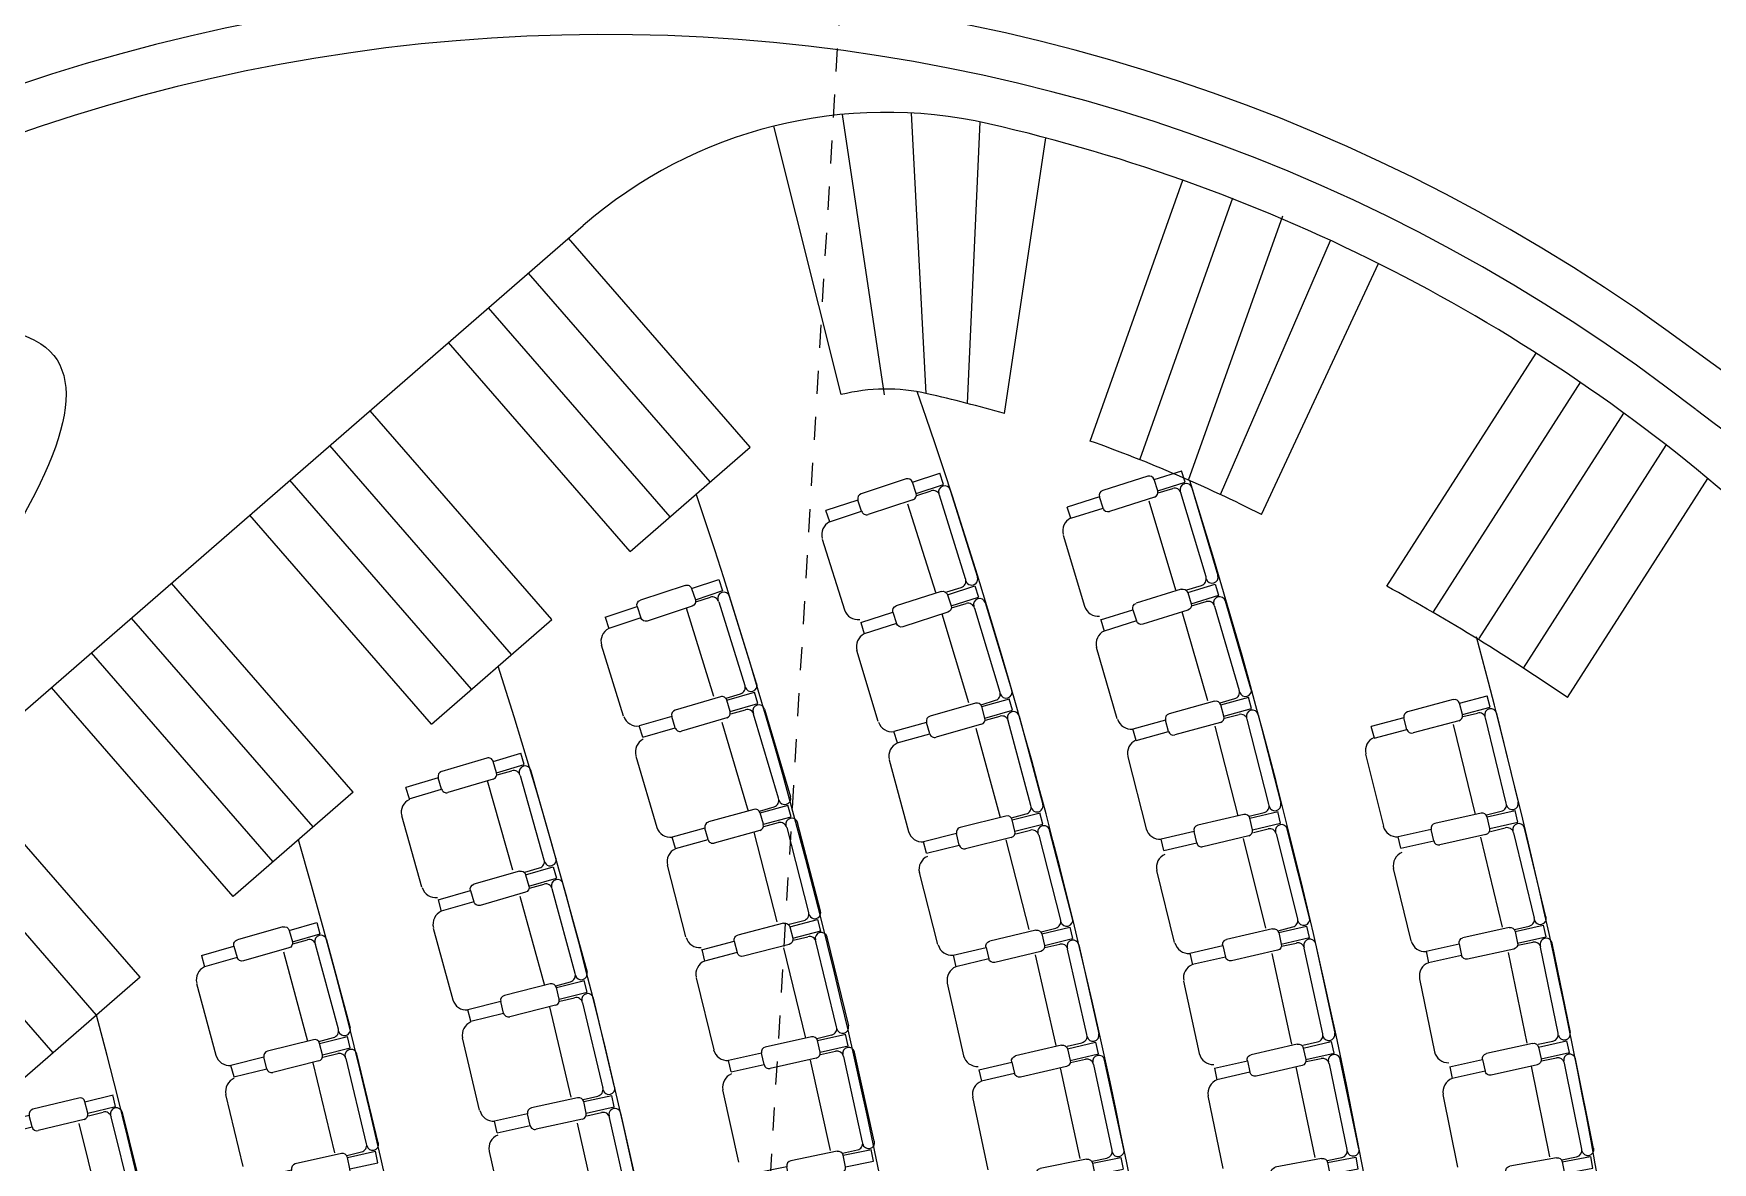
# Model space of a CAD drawing. Header units: millimetres. Extents: x 261 to 423, y 98 to 222.
# Drawn here: x 366.56 to 373.84, y 173.86 to 178.75 of the extents above; entities that cross this region are included whole.
import ezdxf

# ---------------------------------------------------------------- set-up
doc = ezdxf.new("R2010")
doc.units = ezdxf.units.MM
doc.linetypes.add('ACAD_ISO04W100', pattern=[30, 24, -3, 0, -3])
doc.linetypes.add('HIDDEN2', pattern=[0.1875, 0.125, -0.0625])
for name, color, linetype in [('Ejes', 1, 'ACAD_ISO04W100'), ('Escaleras', 4, 'Continuous'), ('MUEBLES', 8, 'Continuous'), ('Muro-Alto', 6, 'Continuous')]:
    doc.layers.add(name, color=color, linetype=linetype)

# ---------------------------------------------------------------- blocks, each defined once
blk = doc.blocks.new('brazo')
for p, q in [((343.0286, 185.848), (343.0277, 185.7968)), ((343.1529, 185.8458), (343.0286, 185.848)), ((343.1529, 185.8458), (343.1521, 185.7946)), ((343.1753, 185.8674), (343.3801, 185.8639)), ((343.4016, 185.8415), (343.4007, 185.7903)), ((343.5479, 185.839), (343.4016, 185.8415)), ((343.5474, 185.839), (343.5475, 185.7877)), ((343.1521, 185.7946), (343.0269, 185.7968)), ((343.1736, 185.7723), (343.3784, 185.7688)), ((343.4007, 185.7903), (343.5475, 185.7878))]:
    blk.add_line(p, q)
for centre, start, end in [((343.1749, 185.8455), 89.00984, 179.00984), ((343.3797, 185.8419), 359.00984, 89.00984), ((343.174, 185.7943), 179.00984, 269.00984), ((343.3788, 185.7907), 269.00984, 359.00984)]:
    blk.add_arc(centre, 0.0219, start, end)

msp = doc.modelspace()

# ---------------------------------------------------------------- linework, layer by layer
msp.add_lwpolyline([(380.0881, 181.8595), (376.9425, 178.2197, 2.112171), (377.1513, 159.6566), (380.2655, 156.095, -0.234719), (364.8112, 150.1681, -0.644366), (364.8539, 187.4846, -0.225992), (380.0881, 181.8595)], format="xyb", close=True)
at = {"color": 1}
for points in [[(373.7674, 177.3739, 0.3298), (364.3832, 177.4309, 0.242623), (360.1593, 168.8076, 0.242623), (364.3832, 160.1842, 0.3298), (373.7674, 160.2412)], [(373.7653, 177.1238, 0.335126), (364.5018, 177.2699, 0.242708), (360.3594, 168.8076, 0.242708), (364.5018, 160.3452, 0.329847), (373.6492, 160.4025)]]:
    msp.add_lwpolyline(points, format="xyb", dxfattribs=at)
at = {"linetype": 'HIDDEN2', "ltscale": 0.1}
msp.add_arc((369.442, 168.8526), 12.5, 21.87584, 337.48619, dxfattribs=at)
for radius in [11.7522, 11.7171, 11.6633, 11.5931, 11.5205, 11.3614, 11.1014]:
    msp.add_arc((369.4593, 168.8076), radius, 45.58274, 314.41726)
at = {"layer": 'Ejes', "ltscale": 0.003}
msp.add_line((369.4588, 168.8068), (370.1717, 180.7858), dxfattribs=at)
at = {"layer": 'Ejes', "ltscale": 0.25}
for centre, radius in [((366.5775, 168.8078), 27.2588), ((366.5828, 168.8056), 19.2588)]:
    msp.add_arc(centre, radius, 266.17724, 93.77465, dxfattribs=at)
at = {"layer": 'Escaleras'}
for p, q in [((370.0666, 178.4037), (370.2491, 177.188)), ((370.4304, 177.1936), (370.3667, 178.4097)), ((370.062, 177.1887), (369.7701, 178.3527)), ((370.663, 178.3713), (370.6088, 177.1503)), ((370.7699, 177.1065), (370.9492, 178.3017)), ((371.141, 176.9875), (371.5426, 178.1183)), ((371.3577, 176.9105), (371.7593, 178.0413)), ((371.5677, 176.8181), (371.976, 177.9643)), ((363.6327, 173.3047), (368.9445, 177.9222)), ((369.6682, 176.9612), (368.8809, 177.8669)), ((371.7067, 176.755), (372.1821, 177.8573)), ((371.8837, 176.6686), (372.3905, 177.7569)), ((369.4946, 176.8103), (368.7073, 177.716)), ((369.321, 176.6594), (368.5337, 177.5651)), ((369.1474, 176.5085), (368.3601, 177.4142)), ((372.4266, 176.358), (373.0735, 177.3687)), ((372.6287, 176.2471), (373.2672, 177.2446)), ((368.8078, 176.2133), (368.0205, 177.119)), ((372.8275, 176.1311), (373.4533, 177.1087)), ((368.6342, 176.0624), (367.8469, 176.9681)), ((369.1474, 176.5085), (369.6682, 176.9612)), ((373.0186, 176.0031), (373.6375, 176.9698)), ((368.4606, 175.9115), (367.6734, 176.8172)), ((373.2097, 175.8749), (373.8178, 176.8249)), ((368.2871, 175.7606), (367.4998, 176.6663)), ((367.9474, 175.4654), (367.1602, 176.3711)), ((367.7738, 175.3145), (366.9866, 176.2202)), ((368.2871, 175.7606), (368.8078, 176.2133)), ((367.6003, 175.1636), (366.813, 176.0693)), ((367.4267, 175.0127), (366.6394, 175.9184)), ((367.024, 174.6627), (366.2367, 175.5683)), ((367.9474, 175.4654), (367.4267, 175.0127)), ((366.8353, 174.4987), (366.0481, 175.4043)), ((366.6467, 174.3347), (365.8594, 175.2403)), ((367.024, 174.6627), (366.458, 174.1706))]:
    msp.add_line(p, q, dxfattribs=at)
for centre, radius, start, end in [((370.2566, 176.4127), 2, 77.15611, 131), ((369.0368, 171.0626), 7.4875, 48.56472, 77.15611), ((370.2566, 176.4127), 0.8, 77.15611, 104.07805), ((346.5355, 168.9293), 25.25, 1.76294, 19.12585), ((369.0368, 171.0626), 6.2875, 73.99953, 77.15611), ((369.0368, 171.0626), 6.2875, 63.07676, 70.44775), ((346.5355, 168.9293), 26.25, 1.69576, 17.48425), ((345.7561, 168.8014), 24.9792, 341.44944, 18.57372), ((368.1034, 168.4741), 8.9914, 55.39588, 61.26177), ((345.693, 168.8194), 28.092, 1.80884, 15.10258), ((346.5355, 168.9293), 23.15, 341.6669, 17.81378), ((345.6898, 168.8076), 22.9455, 343.64839, 16.32904), ((345.6149, 168.8076), 21.9703, 344.96736, 15.0129)]:
    msp.add_arc(centre, radius, start, end, dxfattribs=at)
msp.add_spline([(364.3683, 177.169), (366.5932, 177.4095), (364.7407, 174.4003)], degree=3, dxfattribs=at)
at = {"layer": 'MUEBLES'}
for p, q in [((370.3894, 176.752), (370.4523, 176.7714)), ((370.6016, 176.3895), (370.4877, 176.7524)), ((370.5344, 176.7747), (370.6529, 176.3969)), ((371.3961, 176.7277), (371.5112, 176.3428)), ((371.4359, 176.7635), (371.4991, 176.782)), ((371.6432, 176.3981), (371.5342, 176.7626)), ((371.5812, 176.7842), (371.6946, 176.4048)), ((370.3501, 176.7157), (370.4704, 176.3324)), ((371.024, 176.5794), (371.1162, 176.2711)), ((369.98, 176.5624), (370.0764, 176.2553)), ((371.5604, 176.3428), (371.6235, 176.3617)), ((369.4324, 176.2908), (369.4953, 176.3103)), ((369.5319, 176.291), (369.6447, 175.9278)), ((369.6957, 175.936), (369.5783, 176.3141)), ((370.5196, 176.3331), (370.5824, 176.3528)), ((370.5408, 176.2639), (370.6039, 176.2829)), ((370.801, 175.9067), (370.687, 176.2859)), ((371.581, 176.2729), (371.6443, 176.2913)), ((371.8378, 175.9134), (371.7274, 176.2936)), ((369.5106, 175.8797), (369.3915, 176.2634)), ((370.6154, 175.8521), (370.4997, 176.2369)), ((370.6404, 176.2633), (370.7498, 175.899)), ((371.6517, 175.8605), (371.5397, 176.2463)), ((371.6805, 176.2714), (371.7866, 175.9061)), ((369.119, 175.7952), (369.0236, 176.1026)), ((370.223, 175.7712), (370.1304, 176.0794)), ((371.2586, 175.7832), (371.1689, 176.0923)), ((369.5635, 175.8722), (369.6263, 175.892)), ((370.6682, 175.8441), (370.7312, 175.8634)), ((371.7045, 175.852), (371.7676, 175.8707)), ((369.5842, 175.8042), (369.6474, 175.8226)), ((369.7911, 175.4386), (369.6826, 175.8031)), ((369.7296, 175.8248), (369.8425, 175.4452)), ((370.6871, 175.7778), (370.7508, 175.7946)), ((370.8844, 175.407), (370.7854, 175.7742)), ((370.8329, 175.7946), (370.936, 175.4123)), ((371.7226, 175.7858), (371.7865, 175.8018)), ((371.9155, 175.4126), (371.8209, 175.781)), ((371.8686, 175.8009), (371.9672, 175.4173)), ((372.7556, 175.7929), (372.8196, 175.8083)), ((372.9444, 175.4177), (372.8538, 175.7871)), ((372.9017, 175.8064), (372.9961, 175.4218)), ((369.5444, 175.7685), (369.659, 175.3834)), ((370.6464, 175.7431), (370.751, 175.3552)), ((371.6815, 175.7516), (371.7815, 175.3625)), ((372.7141, 175.7592), (372.8098, 175.369)), ((372.335, 175.6298), (372.4117, 175.3172)), ((368.5713, 175.5403), (368.6347, 175.5582)), ((368.8255, 175.1788), (368.7178, 175.5599)), ((369.1721, 175.6207), (369.2639, 175.3122)), ((370.2704, 175.605), (370.3542, 175.2943)), ((371.3039, 175.618), (371.384, 175.3062)), ((368.639, 175.1273), (368.5297, 175.514)), ((368.6708, 175.538), (368.7742, 175.172)), ((368.2453, 175.053), (368.1578, 175.3627)), ((369.7083, 175.3834), (369.7714, 175.4022)), ((370.8002, 175.3539), (370.8638, 175.3711)), ((371.8307, 175.3606), (371.8945, 175.377)), ((372.8589, 175.3666), (372.9229, 175.3823)), ((369.7843, 174.9023), (369.6845, 175.2915)), ((369.7267, 175.3168), (369.7905, 175.3332)), ((369.8261, 175.3121), (369.9206, 174.9436)), ((369.972, 174.9493), (369.8736, 175.3329)), ((370.8186, 175.284), (370.8824, 175.3004)), ((370.9181, 175.2793), (371.0127, 174.9109)), ((371.0641, 174.9165), (370.9656, 175.3001)), ((371.9031, 174.8751), (371.8062, 175.265)), ((371.8485, 175.29), (371.9124, 175.3059)), ((371.9479, 175.2845), (372.0397, 174.9154)), ((372.0911, 174.9206), (371.9956, 175.3049)), ((372.9278, 174.88), (372.8337, 175.2706)), ((372.8763, 175.2953), (372.9403, 175.3108)), ((372.9756, 175.2892), (373.0647, 174.9194)), ((373.1162, 174.9243), (373.0234, 175.3092)), ((370.8764, 174.8695), (370.7765, 175.2586)), ((368.6917, 175.1185), (368.755, 175.1367)), ((369.389, 174.8375), (369.309, 175.1492)), ((371.5073, 174.8132), (371.4296, 175.1255)), ((372.5316, 174.821), (372.4562, 175.1339)), ((368.7108, 175.0496), (368.7744, 175.0666)), ((368.9092, 174.6794), (368.8091, 175.0464)), ((368.8566, 175.0669), (368.9608, 174.6849)), ((370.4811, 174.8046), (370.401, 175.1163)), ((368.6702, 175.0149), (368.776, 174.6273)), ((369.8368, 174.8922), (369.9005, 174.9089)), ((368.2946, 174.8756), (368.3793, 174.5651)), ((369.8541, 174.8232), (369.9181, 174.8385)), ((370.0003, 174.8365), (370.0941, 174.4518)), ((370.9289, 174.8594), (370.9926, 174.8761)), ((371.9555, 174.8645), (372.0193, 174.8807)), ((372.9802, 174.8691), (373.0441, 174.8849)), ((367.645, 174.7735), (367.7497, 174.3856)), ((367.6857, 174.8081), (367.7494, 174.825)), ((367.8831, 174.4373), (367.784, 174.8046)), ((367.8315, 174.825), (367.9347, 174.4427)), ((369.8126, 174.7896), (369.9078, 174.3992)), ((370.0424, 174.4477), (369.9522, 174.8173)), ((370.903, 174.7593), (370.9918, 174.3675)), ((370.9451, 174.7923), (371.0094, 174.8065)), ((371.1272, 174.4138), (371.0431, 174.7848)), ((371.0915, 174.8032), (371.179, 174.417)), ((371.9286, 174.7651), (372.0133, 174.3724)), ((371.971, 174.7976), (372.0354, 174.8112)), ((372.1492, 174.4172), (372.069, 174.7891)), ((372.1175, 174.807), (372.201, 174.4199)), ((372.9523, 174.7703), (373.0333, 174.3768)), ((372.9951, 174.8024), (373.0596, 174.8154)), ((373.1696, 174.4203), (373.0929, 174.7929)), ((373.1416, 174.8104), (373.2214, 174.4225)), ((367.269, 174.6353), (367.3528, 174.3246)), ((368.8252, 174.6261), (368.8887, 174.6435)), ((369.4333, 174.6605), (369.5096, 174.3478)), ((370.5217, 174.6366), (370.5928, 174.3227)), ((371.546, 174.6463), (371.6139, 174.3317)), ((372.5686, 174.6552), (372.6335, 174.3399)), ((368.8423, 174.5588), (368.9064, 174.5739)), ((368.9415, 174.5521), (369.0286, 174.1819)), ((369.0802, 174.1865), (368.9895, 174.5719)), ((368.8916, 174.1433), (368.7996, 174.5344)), ((367.7989, 174.3843), (367.8624, 174.4015)), ((368.495, 174.0864), (368.4213, 174.3997)), ((369.957, 174.3968), (370.0209, 174.4124)), ((367.8162, 174.3161), (367.8803, 174.3315)), ((368.0558, 173.9448), (367.9634, 174.3299)), ((369.973, 174.3276), (370.0373, 174.3418)), ((370.0722, 174.3195), (370.1538, 173.9479)), ((370.2054, 173.9518), (370.1204, 174.3386)), ((371.0409, 174.3642), (371.1051, 174.3788)), ((372.0624, 174.3686), (372.1268, 174.3825)), ((373.0823, 174.3725), (373.1468, 174.3858)), ((367.8674, 173.9008), (367.7736, 174.2914)), ((367.9156, 174.3099), (368.0043, 173.94)), ((370.0162, 173.9114), (369.9299, 174.3038)), ((371.0973, 173.8771), (371.0133, 174.27)), ((371.0565, 174.2936), (371.1209, 174.3073)), ((371.1556, 174.2849), (371.2352, 173.9129)), ((371.2868, 173.9165), (371.2039, 174.3037)), ((372.1158, 173.8806), (372.0341, 174.274)), ((372.0775, 174.2973), (372.142, 174.3107)), ((372.1766, 174.288), (372.2538, 173.9155)), ((372.3055, 173.9188), (372.225, 174.3065)), ((373.1329, 173.8837), (373.0535, 174.2776)), ((373.097, 174.3006), (373.1615, 174.3137)), ((373.196, 174.2908), (373.2711, 173.9179)), ((373.3228, 173.9208), (373.2445, 174.309)), ((369.6189, 173.8603), (369.5498, 174.1747)), ((367.4711, 173.8421), (367.396, 174.1551)), ((368.9438, 174.1321), (369.0079, 174.1475)), ((370.6997, 173.8282), (370.6324, 174.143)), ((371.7179, 173.8342), (371.6525, 174.1493)), ((372.7347, 173.8396), (372.6711, 174.1551)), ((366.7586, 174.0285), (366.8558, 173.6387)), ((366.8, 174.0624), (366.864, 174.078)), ((366.9902, 173.6878), (366.8982, 174.0569)), ((366.9461, 174.0764), (367.0419, 173.6922)), ((368.9178, 174.0295), (369.0063, 173.6376)), ((368.9599, 174.0625), (369.0242, 174.0766)), ((369.1417, 173.6838), (369.0579, 174.0548)), ((369.1063, 174.0733), (369.1935, 173.687)), ((367.9197, 173.8898), (367.9837, 173.9055)), ((368.5364, 173.907), (368.6073, 173.5931)), ((370.0683, 173.8994), (370.1325, 173.9139)), ((372.1677, 173.868), (372.2321, 173.8817)), ((373.1848, 173.8708), (373.2492, 173.8842)), ((371.1494, 173.8648), (371.2137, 173.879))]:
    msp.add_line(p, q, dxfattribs=at)
for centre, radius, start, end in [((370.5104, 176.7673), 0.0262, 17.11699, 197.11699), ((371.557, 176.7772), 0.0262, 16.34708, 196.34708), ((370.4609, 176.7434), 0.0293, 17.11699, 107.11699), ((371.5073, 176.7539), 0.0293, 16.34708, 106.34708), ((371.0836, 176.5978), 0.0616, 116.01338, 195.18246), ((370.0394, 176.5816), 0.0616, 116.78329, 195.95238), ((370.5737, 176.3807), 0.0293, 287.4176, 17.4176), ((370.6279, 176.389), 0.0262, 197.4176, 17.4176), ((371.6151, 176.3897), 0.0293, 286.64769, 16.64769), ((371.6695, 176.3973), 0.0262, 196.64769, 16.64769), ((369.5039, 176.2824), 0.0293, 17.24984, 107.24984), ((369.5533, 176.3064), 0.0262, 17.24984, 197.24984), ((370.6123, 176.2548), 0.0293, 16.72764, 106.72764), ((370.6619, 176.2784), 0.0262, 16.72764, 196.72764), ((371.6524, 176.2632), 0.0293, 16.1958, 106.1958), ((371.7022, 176.2863), 0.0262, 16.1958, 196.1958), ((370.1347, 176.275), 0.0616, 198.58222, 277.7513), ((371.1748, 176.2899), 0.0616, 197.81231, 276.98139), ((369.0827, 176.1196), 0.0616, 116.91613, 196.08522), ((370.1897, 176.096), 0.0616, 116.39394, 195.56302), ((371.2283, 176.1083), 0.0616, 115.8621, 195.03119), ((369.6175, 175.9199), 0.0293, 287.55044, 17.55044), ((369.6718, 175.9284), 0.0262, 197.55044, 17.55044), ((370.7226, 175.8914), 0.0293, 287.02825, 17.02825), ((370.7769, 175.8993), 0.0262, 197.02825, 17.02825), ((371.7593, 175.8988), 0.0293, 286.49641, 16.49641), ((371.8137, 175.9062), 0.0262, 196.49641, 16.49641), ((369.1788, 175.8132), 0.0616, 198.71506, 277.88414), ((369.6556, 175.7945), 0.0293, 16.27428, 106.27428), ((369.7054, 175.8177), 0.0262, 16.27428, 196.27428), ((370.7583, 175.7663), 0.0293, 14.79186, 104.79186), ((370.8086, 175.7882), 0.0262, 14.79186, 194.79186), ((371.3187, 175.8001), 0.0616, 197.66103, 276.83011), ((371.7936, 175.7735), 0.0293, 14.11059, 104.11059), ((371.8442, 175.7947), 0.0262, 14.11059, 194.11059), ((372.8264, 175.7798), 0.0293, 13.4793, 103.4793), ((372.8773, 175.8006), 0.0262, 13.4793, 193.4793), ((370.2829, 175.7886), 0.0616, 198.19287, 277.36195), ((372.3954, 175.6452), 0.0616, 113.1456, 192.31468), ((369.2317, 175.639), 0.0616, 115.94058, 195.10966), ((370.3305, 175.6218), 0.0616, 114.45816, 193.62724), ((371.3641, 175.634), 0.0616, 113.77688, 192.94597), ((368.6426, 175.5301), 0.0293, 15.77335, 105.77335), ((368.6926, 175.5528), 0.0262, 15.77335, 195.77335), ((368.2174, 175.3782), 0.0616, 115.43964, 194.60873), ((369.763, 175.4302), 0.0293, 286.57489, 16.57489), ((369.8174, 175.4377), 0.0262, 196.57489, 16.57489), ((370.9107, 175.4054), 0.0262, 195.09247, 15.09247), ((371.8872, 175.4053), 0.0293, 284.41119, 14.41119), ((371.9418, 175.4108), 0.0262, 194.41119, 14.41119), ((372.9159, 175.4107), 0.0293, 283.77991, 13.77991), ((372.9706, 175.4156), 0.0262, 193.77991, 13.77991), ((369.8483, 175.3263), 0.0262, 14.38776, 194.38776), ((370.8562, 175.3993), 0.0293, 285.09247, 15.09247), ((369.3225, 175.3309), 0.0616, 197.73951, 276.90859), ((369.7978, 175.3048), 0.0293, 14.38776, 104.38776), ((370.4133, 175.3115), 0.0616, 196.25708, 275.42617), ((370.8897, 175.272), 0.0293, 14.40251, 104.40251), ((370.9402, 175.2935), 0.0262, 14.40251, 194.40251), ((371.4433, 175.3228), 0.0616, 195.57581, 274.74489), ((371.9195, 175.2775), 0.0293, 13.95931, 103.95931), ((371.9702, 175.2986), 0.0262, 13.95931, 193.95931), ((372.4711, 175.333), 0.0616, 194.94453, 274.11361), ((372.9472, 175.2823), 0.0293, 13.54862, 103.54862), ((372.998, 175.3031), 0.0262, 13.54862, 193.54862), ((369.369, 175.1633), 0.0616, 114.05406, 193.22314), ((371.4897, 175.1392), 0.0616, 113.62561, 192.79469), ((372.5163, 175.1471), 0.0616, 113.21492, 192.384), ((368.7469, 175.1648), 0.0293, 286.07395, 16.07395), ((368.8013, 175.1719), 0.0262, 196.07395, 16.07395), ((370.4609, 175.1304), 0.0616, 114.0688, 193.23789), ((368.3055, 175.0694), 0.0616, 197.23857, 276.40765), ((368.782, 175.0384), 0.0293, 14.96282, 104.96282), ((368.8322, 175.0604), 0.0262, 14.96282, 194.96282), ((368.3546, 174.8926), 0.0616, 114.62912, 193.7982), ((369.8931, 174.9372), 0.0293, 284.68837, 14.68837), ((369.9477, 174.9429), 0.0262, 194.68837, 14.68837), ((370.9851, 174.9044), 0.0293, 284.70311, 14.70311), ((371.0397, 174.9101), 0.0262, 194.70311, 14.70311), ((372.0121, 174.9091), 0.0293, 284.25991, 14.25991), ((372.0667, 174.9144), 0.0262, 194.25991, 14.25991), ((373.0371, 174.9133), 0.0293, 283.84922, 13.84922), ((373.0918, 174.9182), 0.0262, 193.84922, 13.84922), ((367.8072, 174.8186), 0.0262, 14.79663, 194.79663), ((369.4496, 174.8524), 0.0616, 195.85299, 275.02207), ((369.9249, 174.81), 0.0293, 13.41221, 103.41221), ((369.9758, 174.8307), 0.0262, 13.41221, 193.41221), ((372.0929, 174.8018), 0.0262, 11.87409, 191.87409), ((373.117, 174.8055), 0.0262, 11.32495, 191.32495), ((367.7569, 174.7967), 0.0293, 14.79663, 104.79663), ((370.5416, 174.8195), 0.0616, 195.86773, 275.03681), ((371.0157, 174.778), 0.0293, 12.46673, 102.46673), ((371.0669, 174.7978), 0.0262, 12.46673, 192.46673), ((371.568, 174.8277), 0.0616, 195.42453, 274.59362), ((372.0415, 174.7826), 0.0293, 11.87409, 101.87409), ((372.5924, 174.8351), 0.0616, 195.01384, 274.18293), ((373.0654, 174.7867), 0.0293, 11.32495, 101.32495), ((367.3291, 174.6521), 0.0616, 114.46293, 193.63201), ((368.9355, 174.678), 0.0262, 195.26343, 15.26343), ((369.4938, 174.6759), 0.0616, 113.07851, 192.24759), ((370.5824, 174.6509), 0.0616, 112.13302, 191.30211), ((371.6069, 174.66), 0.0616, 111.54039, 190.70947), ((372.6296, 174.6683), 0.0616, 110.99124, 190.16033), ((368.881, 174.6717), 0.0293, 285.26343, 15.26343), ((368.4383, 174.5825), 0.0616, 196.42805, 275.59713), ((368.9131, 174.5454), 0.0293, 13.23736, 103.23736), ((368.964, 174.5659), 0.0262, 13.23736, 193.23736), ((368.4815, 174.4126), 0.0616, 112.90366, 192.07274), ((367.8548, 174.4297), 0.0293, 285.09724, 15.09724), ((367.9094, 174.4358), 0.0262, 195.09724, 15.09724), ((370.014, 174.4408), 0.0293, 283.71281, 13.71281), ((370.0687, 174.4456), 0.0262, 193.71281, 13.71281), ((371.0987, 174.4073), 0.0293, 282.76733, 12.76733), ((371.1534, 174.4112), 0.0262, 192.76733, 12.76733), ((372.1206, 174.4111), 0.0293, 282.1747, 12.1747), ((372.1754, 174.4144), 0.0262, 192.1747, 12.1747), ((373.1409, 174.4144), 0.0293, 281.62555, 11.62555), ((373.1958, 174.4173), 0.0262, 191.62555, 11.62555), ((367.4119, 174.3418), 0.0616, 196.26186, 275.43094), ((367.8871, 174.303), 0.0293, 13.49637, 103.49637), ((367.9379, 174.3238), 0.0262, 13.49637, 193.49637), ((369.5691, 174.3637), 0.0616, 194.87743, 274.04652), ((370.0436, 174.3132), 0.0293, 12.39757, 102.39757), ((370.0948, 174.3329), 0.0262, 12.39757, 192.39757), ((370.6526, 174.3375), 0.0616, 193.93195, 273.10103), ((371.1783, 174.2982), 0.0262, 12.07737, 192.07737), ((371.6738, 174.3459), 0.0616, 193.33932, 272.5084), ((372.1993, 174.3012), 0.0262, 11.72281, 191.72281), ((372.6935, 174.3535), 0.0616, 192.79017, 271.95925), ((373.2189, 174.3038), 0.0262, 11.39426, 191.39426), ((371.127, 174.2787), 0.0293, 12.07737, 102.07737), ((372.1479, 174.282), 0.0293, 11.72281, 101.72281), ((373.1673, 174.285), 0.0293, 11.39426, 101.39426), ((367.4562, 174.1682), 0.0616, 113.16266, 192.33175), ((369.001, 174.1759), 0.0293, 283.53797, 13.53797), ((369.0557, 174.1806), 0.0262, 193.53797, 13.53797), ((369.6101, 174.1867), 0.0616, 112.06387, 191.23295), ((370.6928, 174.1546), 0.0616, 111.74367, 190.91275), ((371.713, 174.1606), 0.0616, 111.38911, 190.5582), ((372.7317, 174.1661), 0.0616, 111.06056, 190.22964), ((366.8709, 174.0496), 0.0293, 13.69299, 103.69299), ((366.9216, 174.0705), 0.0262, 13.69299, 193.69299), ((368.5559, 174.1001), 0.0616, 194.70259, 273.87167), ((369.0305, 174.0481), 0.0293, 12.42684, 102.42684), ((369.0817, 174.0678), 0.0262, 12.42684, 192.42684), ((368.5971, 173.9213), 0.0616, 112.09314, 191.26222), ((367.9767, 173.9339), 0.0293, 283.79697, 13.79697), ((368.0314, 173.9388), 0.0262, 193.79697, 13.79697), ((370.1261, 173.9424), 0.0293, 282.69817, 12.69817), ((370.1809, 173.9463), 0.0262, 192.69817, 12.69817), ((371.2074, 173.9075), 0.0293, 282.37798, 12.37798), ((371.2622, 173.9111), 0.0262, 192.37798, 12.37798), ((372.226, 173.9103), 0.0293, 282.02342, 12.02342), ((372.2808, 173.9135), 0.0262, 192.02342, 12.02342), ((373.2433, 173.9128), 0.0293, 281.69487, 11.69487), ((373.2981, 173.9157), 0.0262, 191.69487, 11.69487)]:
    msp.add_arc(centre, radius, start, end, dxfattribs=at)
at = {"layer": 'Muro-Alto'}
for points in [[(375.8645, 175.3815, 0.068926), (373.7674, 177.3739)], [(375.8132, 175.1191, 0.069577), (373.7674, 177.1222)]]:
    msp.add_lwpolyline(points, format="xyb", dxfattribs=at)
for centre, radius, start, end in [((366.5828, 168.8056), 19.7588, 19.68536, 90.13395), ((366.5828, 168.8056), 19.6088, 20.26647, 94.80834), ((366.5775, 168.8078), 26.9594, 265.4348, 42.7726), ((366.5775, 168.8078), 26.8594, 270.69204, 42.77904), ((369.4593, 168.8076), 12, 63.82448, 337.23086), ((369.4593, 168.8076), 11.8, 45.5369, 314.4631)]:
    msp.add_arc(centre, radius, start, end, dxfattribs=at)
at = {"layer": 'Muro-Alto', "linetype": 'ByBlock', "ltscale": 0.25}
msp.add_arc((366.5601, 168.8529), 18.9593, 20.11419, 93.18219, dxfattribs=at)

# ---------------------------------------------------------------- block references
at = {"layer": 'MUEBLES'}
for p, rotation in [((633.3187, 465.1348), 199.2030785413149), ((637.4729, 462.2818), 198.5826020548958), ((641.4553, 455.7737), 197.4001376333707), ((645.0997, 453.2561), 196.877944096132), ((648.6991, 450.7047), 196.3461071077709), ((652.0867, 448.319), 195.8532794971367), ((639.2242, 456.6872), 197.6491107289852), ((646.3262, 450.6152), 196.4245839458812), ((662.5687, 436.7825), 193.6296057425152), ((654.4459, 443.3375), 194.9421626583985), ((658.6427, 439.9526), 194.2608895565448), ((651.6699, 443.4548), 195.1131262938161), ((651.4222, 442.3915), 194.9469360056197), ((659.9727, 435.4732), 193.5625104530518), ((651.1835, 441.313), 194.780395821946), ((659.7549, 434.3223), 193.3876646344827), ((657.5517, 435.392), 193.6466676684435), ((664.6616, 429.7994), 192.5478719599422)]:
    msp.add_blockref('brazo', p, dxfattribs=dict(at, rotation=rotation))
at = {"layer": 'MUEBLES', "xscale": -1}
for p, rotation in [((752.4401, 101.624), 17.4001376333707), ((752.8521, 98.1096), 16.877944096132), ((753.1504, 94.5733), 16.34610710777087), ((748.4338, 85.1583), 15.11312629381609), ((747.1464, 83.8158), 14.94693600561972), ((747.0056, 74.6895), 13.56251045305179), ((746.2988, 64.5765), 12.02439460941286), ((746.2493, 60.9987), 11.47524873049863), ((746.3929, 68.4488), 12.61702821321401), ((745.773, 65.4012), 12.22767520576906), ((746.113, 63.0882), 11.87311721352457), ((746.4886, 60.9486), 11.54456547311626), ((741.9872, 52.3093), 10.29189376805176), ((741.922, 49.0555), 9.787899662311297), ((741.9095, 46.049), 9.320891718487356)]:
    msp.add_blockref('brazo', p, dxfattribs=dict(at, rotation=rotation))

doc.saveas('drawing.dxf')
